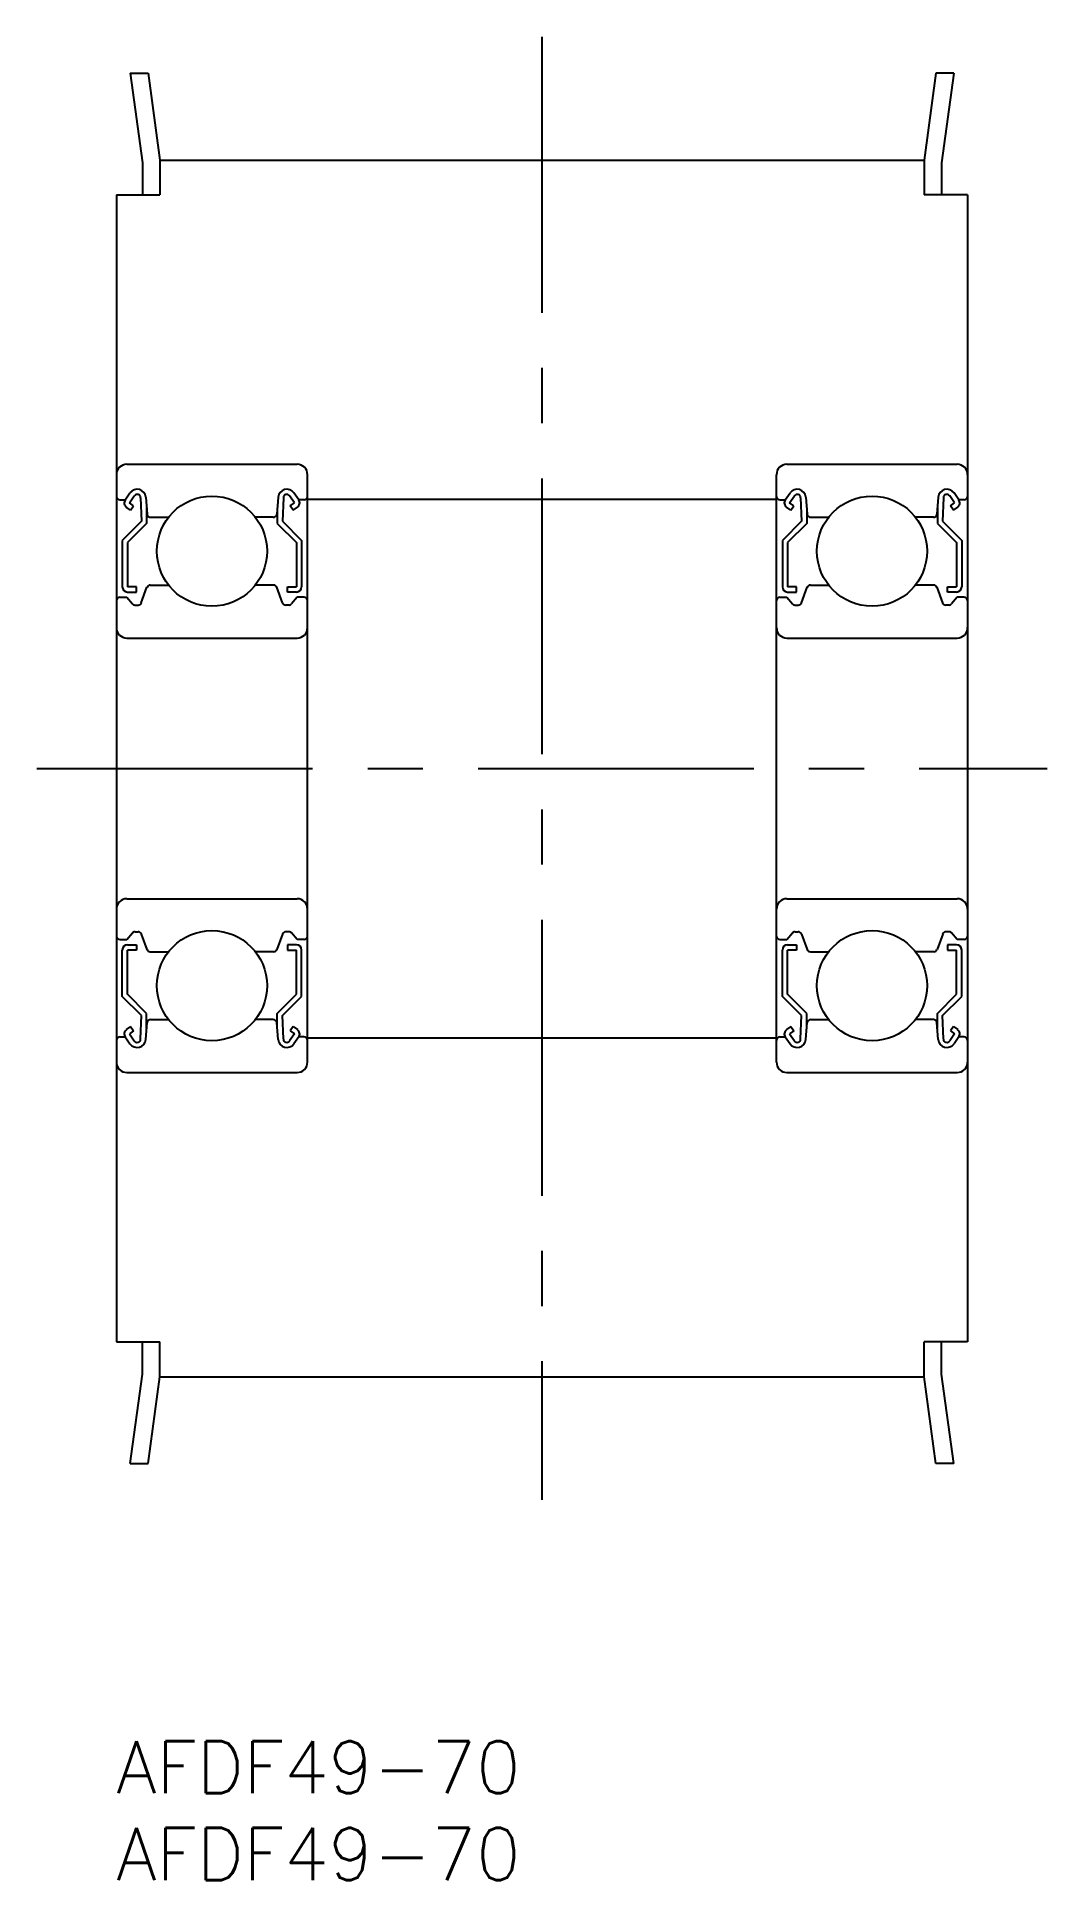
# Model space of a CAD drawing. Extents: x -5 to 54, y -8 to 98.
import ezdxf

# ---------------------------------------------------------------- set-up
doc = ezdxf.new("R2010")
doc.units = 0
doc.header["$LTSCALE"] = 0.5
doc.linetypes.add('CENTER', pattern=[50.8, 31.75, -6.35, 6.35, -6.35])
doc.layers.get('0').update_dxf_attribs({"linetype": 'CONTINUOUS'})
doc.layers.add('CENTER', color=1, linetype='CENTER')
doc.styles.get("Standard").update_dxf_attribs({"font": 'txt.shx', "height": 3, "bigfont": 'bigfont.shx'})

# ---------------------------------------------------------------- blocks, each defined once
blk = doc.blocks.new('*U10')
at = {"color": 7, "linetype": 'CONTINUOUS'}
blk.add_text('AFDF49-70', height=3, dxfattribs=at).set_placement((0, -3))
blk = doc.blocks.new('*U11')
at = {"color": 7, "linetype": 'CONTINUOUS'}
blk.add_text('AFDF49-70', height=3, dxfattribs=at).set_placement((0, -8))

msp = doc.modelspace()

# ---------------------------------------------------------------- linework, layer by layer
at = {"color": 7, "linetype": 'CONTINUOUS'}
for p, q in [((0.79, 95.97), (1.5, 90.82)), ((0.79, 95.97), (1.82, 95.97)), ((1.82, 95.97), (2.5, 90.97)), ((47.18, 95.97), (46.5, 90.97)), ((48.21, 95.97), (47.18, 95.97)), ((48.21, 95.97), (47.5, 90.82)), ((1.5, 90.82), (1.5, 88.97)), ((2.5, 90.97), (46.5, 90.97)), ((2.5, 90.97), (2.5, 88.97)), ((46.5, 90.97), (46.5, 88.97)), ((47.5, 90.82), (47.5, 88.97)), ((0, 88.97), (2.5, 88.97)), ((0, 88.97), (0, 22.97)), ((49, 88.97), (46.5, 88.97)), ((49, 88.97), (49, 22.97)), ((0.6, 73.47), (10.4, 73.47)), ((38.6, 73.47), (48.4, 73.47)), ((11, 39.07), (11, 72.87)), ((38, 39.07), (38, 72.87)), ((0.2, 71.42), (0.5, 71.42)), ((0.5, 71.42), (0.78, 71.82)), ((0.75, 71.25), (1.03, 71.65)), ((0.99, 71.08), (0.75, 71.25)), ((0.82, 70.83), (0.99, 71.08)), ((1.39, 71.54), (1.44, 70.19)), ((1.69, 71.57), (1.77, 70.6)), ((9.31, 71.57), (9.23, 70.6)), ((9.61, 71.54), (9.56, 70.19)), ((10.25, 71.25), (9.97, 71.65)), ((10.01, 71.08), (10.25, 71.25)), ((10.18, 70.83), (10.01, 71.08)), ((10.5, 71.42), (10.22, 71.82)), ((10.8, 71.42), (10.5, 71.42)), ((11, 71.47), (38, 71.47)), ((38.2, 71.42), (38.5, 71.42)), ((38.5, 71.42), (38.78, 71.82)), ((38.75, 71.25), (39.03, 71.65)), ((38.99, 71.08), (38.75, 71.25)), ((38.82, 70.83), (38.99, 71.08)), ((39.39, 71.54), (39.44, 70.19)), ((39.69, 71.57), (39.77, 70.6)), ((47.31, 71.57), (47.23, 70.6)), ((47.61, 71.54), (47.56, 70.19)), ((48.25, 71.25), (47.97, 71.65)), ((48.01, 71.08), (48.25, 71.25)), ((48.18, 70.83), (48.01, 71.08)), ((48.5, 71.42), (48.22, 71.82)), ((48.8, 71.42), (48.5, 71.42)), ((1.44, 70.19), (0.34, 69.09)), ((0.82, 70.83), (0.57, 71)), ((1.74, 70.07), (0.64, 68.97)), ((1.74, 70.94), (1.74, 70.07)), ((1.97, 70.42), (2.99, 70.42)), ((9.03, 70.42), (8.01, 70.42)), ((9.26, 70.94), (9.26, 70.07)), ((9.26, 70.07), (10.36, 68.97)), ((9.56, 70.19), (10.66, 69.09)), ((10.18, 70.83), (10.43, 71)), ((39.44, 70.19), (38.34, 69.09)), ((38.82, 70.83), (38.57, 71)), ((39.74, 70.07), (38.64, 68.97)), ((39.74, 70.94), (39.74, 70.07)), ((39.97, 70.42), (40.99, 70.42)), ((47.03, 70.42), (46.01, 70.42)), ((47.26, 70.94), (47.26, 70.07)), ((47.26, 70.07), (48.36, 68.97)), ((47.56, 70.19), (48.66, 69.09)), ((48.18, 70.83), (48.43, 71)), ((0.34, 69.09), (0.34, 66.42)), ((0.64, 68.97), (0.64, 66.42)), ((10.36, 68.97), (10.36, 66.42)), ((10.66, 69.09), (10.66, 66.42)), ((38.34, 69.09), (38.34, 66.42)), ((38.64, 68.97), (38.64, 66.42)), ((48.36, 68.97), (48.36, 66.42)), ((48.66, 69.09), (48.66, 66.42)), ((0.2, 65.82), (0.6, 65.82)), ((0.6, 65.82), (0.92, 65.44)), ((1.16, 66.42), (0.64, 66.42)), ((0.64, 66.12), (1.16, 66.12)), ((1.16, 66.12), (1.16, 66.42)), ((1.43, 65.5), (1.76, 66.39)), ((1.95, 66.52), (2.99, 66.52)), ((9.05, 66.52), (8.01, 66.52)), ((9.57, 65.5), (9.24, 66.39)), ((9.84, 66.42), (10.36, 66.42)), ((9.84, 66.12), (9.84, 66.42)), ((10.36, 66.12), (9.84, 66.12)), ((10.4, 65.82), (10.08, 65.44)), ((10.8, 65.82), (10.4, 65.82)), ((38.2, 65.82), (38.6, 65.82)), ((38.6, 65.82), (38.92, 65.44)), ((39.16, 66.42), (38.64, 66.42)), ((38.64, 66.12), (39.16, 66.12)), ((39.16, 66.12), (39.16, 66.42)), ((39.43, 65.5), (39.76, 66.39)), ((39.95, 66.52), (40.99, 66.52)), ((47.05, 66.52), (46.01, 66.52)), ((47.57, 65.5), (47.24, 66.39)), ((47.84, 66.42), (48.36, 66.42)), ((47.84, 66.12), (47.84, 66.42)), ((48.36, 66.12), (47.84, 66.12)), ((48.4, 65.82), (48.08, 65.44)), ((48.8, 65.82), (48.4, 65.82)), ((1.07, 65.37), (1.25, 65.37)), ((9.93, 65.37), (9.75, 65.37)), ((39.07, 65.37), (39.25, 65.37)), ((47.93, 65.37), (47.75, 65.37)), ((0.6, 63.47), (10.4, 63.47)), ((38.6, 63.47), (48.4, 63.47)), ((0.6, 48.47), (10.4, 48.47)), ((38.6, 48.47), (48.4, 48.47)), ((0, 47.72), (0, 47.72)), ((38, 47.72), (38, 47.72)), ((0.2, 46.12), (0.6, 46.12)), ((0.6, 46.12), (0.92, 46.5)), ((0.64, 45.82), (1.16, 45.82)), ((1.07, 46.57), (1.25, 46.57)), ((1.16, 45.82), (1.16, 45.52)), ((1.43, 46.44), (1.76, 45.55)), ((9.57, 46.44), (9.24, 45.55)), ((9.93, 46.57), (9.75, 46.57)), ((9.84, 45.82), (9.84, 45.52)), ((10.36, 45.82), (9.84, 45.82)), ((10.4, 46.12), (10.08, 46.5)), ((10.8, 46.12), (10.4, 46.12)), ((38.2, 46.12), (38.6, 46.12)), ((38.6, 46.12), (38.92, 46.5)), ((38.64, 45.82), (39.16, 45.82)), ((39.07, 46.57), (39.25, 46.57)), ((39.16, 45.82), (39.16, 45.52)), ((39.43, 46.44), (39.76, 45.55)), ((47.57, 46.44), (47.24, 45.55)), ((47.93, 46.57), (47.75, 46.57)), ((47.84, 45.82), (47.84, 45.52)), ((48.36, 45.82), (47.84, 45.82)), ((48.4, 46.12), (48.08, 46.5)), ((48.8, 46.12), (48.4, 46.12)), ((0.34, 42.85), (0.34, 45.52)), ((0.64, 42.97), (0.64, 45.52)), ((1.16, 45.52), (0.64, 45.52)), ((1.95, 45.42), (2.99, 45.42)), ((9.05, 45.42), (8.01, 45.42)), ((9.84, 45.52), (10.36, 45.52)), ((10.36, 42.97), (10.36, 45.52)), ((10.66, 42.85), (10.66, 45.52)), ((38.34, 42.85), (38.34, 45.52)), ((38.64, 42.97), (38.64, 45.52)), ((39.16, 45.52), (38.64, 45.52)), ((39.95, 45.42), (40.99, 45.42)), ((47.05, 45.42), (46.01, 45.42)), ((47.84, 45.52), (48.36, 45.52)), ((48.36, 42.97), (48.36, 45.52)), ((48.66, 42.85), (48.66, 45.52)), ((1.44, 41.75), (0.34, 42.85)), ((1.74, 41.87), (0.64, 42.97)), ((9.26, 41.87), (10.36, 42.97)), ((9.56, 41.75), (10.66, 42.85)), ((39.44, 41.75), (38.34, 42.85)), ((39.74, 41.87), (38.64, 42.97)), ((47.26, 41.87), (48.36, 42.97)), ((47.56, 41.75), (48.66, 42.85)), ((1.39, 40.4), (1.44, 41.75)), ((1.74, 41), (1.74, 41.87)), ((1.97, 41.52), (2.99, 41.52)), ((9.03, 41.52), (8.01, 41.52)), ((9.26, 41), (9.26, 41.87)), ((9.61, 40.4), (9.56, 41.75)), ((39.39, 40.4), (39.44, 41.75)), ((39.74, 41), (39.74, 41.87)), ((39.97, 41.52), (40.99, 41.52)), ((47.03, 41.52), (46.01, 41.52)), ((47.26, 41), (47.26, 41.87)), ((47.61, 40.4), (47.56, 41.75)), ((0.2, 40.52), (0.5, 40.52)), ((0.5, 40.52), (0.78, 40.12)), ((0.82, 41.11), (0.57, 40.94)), ((0.99, 40.87), (0.75, 40.69)), ((0.75, 40.69), (1.03, 40.29)), ((0.82, 41.11), (0.99, 40.87)), ((1.69, 40.37), (1.77, 41.34)), ((9.31, 40.37), (9.23, 41.34)), ((10.25, 40.69), (9.97, 40.29)), ((10.18, 41.11), (10.01, 40.87)), ((10.01, 40.87), (10.25, 40.69)), ((10.18, 41.11), (10.43, 40.94)), ((10.5, 40.52), (10.22, 40.12)), ((10.8, 40.52), (10.5, 40.52)), ((11, 40.47), (38, 40.47)), ((38.2, 40.52), (38.5, 40.52)), ((38.5, 40.52), (38.78, 40.12)), ((38.82, 41.11), (38.57, 40.94)), ((38.99, 40.87), (38.75, 40.69)), ((38.75, 40.69), (39.03, 40.29)), ((38.82, 41.11), (38.99, 40.87)), ((39.69, 40.37), (39.77, 41.34)), ((47.31, 40.37), (47.23, 41.34)), ((48.25, 40.69), (47.97, 40.29)), ((48.18, 41.11), (48.01, 40.87)), ((48.01, 40.87), (48.25, 40.69)), ((48.18, 41.11), (48.43, 40.94)), ((48.5, 40.52), (48.22, 40.12)), ((48.8, 40.52), (48.5, 40.52)), ((0.6, 38.47), (10.4, 38.47)), ((38.6, 38.47), (48.4, 38.47)), ((0, 22.97), (2.5, 22.97)), ((1.5, 21.12), (1.5, 22.97)), ((2.5, 20.97), (2.5, 22.97)), ((46.5, 20.97), (46.5, 22.97)), ((49, 22.97), (46.5, 22.97)), ((47.5, 21.12), (47.5, 22.97)), ((0.79, 15.97), (1.5, 21.12)), ((1.82, 15.97), (2.5, 20.97)), ((2.5, 20.97), (46.5, 20.97)), ((47.18, 15.97), (46.5, 20.97)), ((48.21, 15.97), (47.5, 21.12)), ((0.79, 15.97), (1.82, 15.97)), ((48.21, 15.97), (47.18, 15.97))]:
    msp.add_line(p, q, dxfattribs=at)
for centre in [(5.5, 68.47), (43.5, 68.47), (5.5, 43.47), (43.5, 43.47)]:
    msp.add_circle(centre, 3.17, dxfattribs=at)
for centre, radius, start, end in [((0.6, 72.87), 0.6, 90, 180), ((10.4, 72.87), 0.6, 0, 90), ((38.6, 72.87), 0.6, 90, 180), ((48.4, 72.87), 0.6, 0, 90), ((0.2, 71.62), 0.2, 180, 270), ((0.75, 71.25), 0.3, 144.9356, 235.0377), ((1.19, 71.53), 0.5, 5.065, 144.9356), ((1.19, 71.54), 0.2, 2.1312, 144.9367), ((9.81, 71.53), 0.5, 35.0644, 174.935), ((9.81, 71.54), 0.2, 35.0633, 177.8688), ((10.25, 71.25), 0.3, 304.9623, 35.0644), ((10.8, 71.62), 0.2, 270, 0), ((38.2, 71.62), 0.2, 180, 270), ((38.75, 71.25), 0.3, 144.9356, 235.0377), ((39.19, 71.53), 0.5, 5.065, 144.9356), ((39.19, 71.54), 0.2, 2.1312, 144.9367), ((47.81, 71.53), 0.5, 35.0644, 174.935), ((47.81, 71.54), 0.2, 35.0633, 177.8688), ((48.25, 71.25), 0.3, 304.9623, 35.0644), ((48.8, 71.62), 0.2, 270, 0), ((1.97, 70.62), 0.2, 185.065, 270), ((9.03, 70.62), 0.2, 270, 354.935), ((39.97, 70.62), 0.2, 185.065, 270), ((47.03, 70.62), 0.2, 270, 354.935), ((0.2, 65.62), 0.2, 90, 180), ((0.64, 66.42), 0.3, 180, 270), ((1.95, 66.32), 0.2, 90, 159.9703), ((9.05, 66.32), 0.2, 20.0297, 90), ((10.36, 66.42), 0.3, 270, 0), ((10.8, 65.62), 0.2, 0, 90), ((38.2, 65.62), 0.2, 90, 180), ((38.64, 66.42), 0.3, 180, 270), ((39.95, 66.32), 0.2, 90, 159.9703), ((47.05, 66.32), 0.2, 20.0297, 90), ((48.36, 66.42), 0.3, 270, 0), ((48.8, 65.62), 0.2, 0, 90), ((1.07, 65.57), 0.2, 219.997, 270), ((1.25, 65.57), 0.2, 270, 339.9703), ((9.75, 65.57), 0.2, 200.0297, 270), ((9.93, 65.57), 0.2, 270, 320.003), ((39.07, 65.57), 0.2, 219.997, 270), ((39.25, 65.57), 0.2, 270, 339.9703), ((47.75, 65.57), 0.2, 200.0297, 270), ((47.93, 65.57), 0.2, 270, 320.003), ((0.6, 64.07), 0.6, 180, 270), ((10.4, 64.07), 0.6, 270, 0), ((38.6, 64.07), 0.6, 180, 270), ((48.4, 64.07), 0.6, 270, 0), ((0.6, 47.87), 0.6, 90, 180), ((10.4, 47.87), 0.6, 0, 90), ((38.6, 47.87), 0.6, 90, 180), ((48.4, 47.87), 0.6, 0, 90), ((0.2, 46.32), 0.2, 180, 270), ((0.64, 45.52), 0.3, 90, 180), ((1.07, 46.37), 0.2, 90, 140.003), ((1.25, 46.37), 0.2, 20.0297, 90), ((9.75, 46.37), 0.2, 90, 159.9703), ((9.93, 46.37), 0.2, 39.997, 90), ((10.36, 45.52), 0.3, 0, 90), ((10.8, 46.32), 0.2, 270, 0), ((38.2, 46.32), 0.2, 180, 270), ((38.64, 45.52), 0.3, 90, 180), ((39.07, 46.37), 0.2, 90, 140.003), ((39.25, 46.37), 0.2, 20.0297, 90), ((47.75, 46.37), 0.2, 90, 159.9703), ((47.93, 46.37), 0.2, 39.997, 90), ((48.36, 45.52), 0.3, 0, 90), ((48.8, 46.32), 0.2, 270, 0), ((1.95, 45.62), 0.2, 200.0297, 270), ((9.05, 45.62), 0.2, 270, 339.9703), ((39.95, 45.62), 0.2, 200.0297, 270), ((47.05, 45.62), 0.2, 270, 339.9703), ((1.97, 41.32), 0.2, 90, 174.935), ((9.03, 41.32), 0.2, 5.065, 90), ((39.97, 41.32), 0.2, 90, 174.935), ((47.03, 41.32), 0.2, 5.065, 90), ((0.2, 40.32), 0.2, 90, 180), ((0.75, 40.69), 0.3, 124.9623, 215.0644), ((1.19, 40.41), 0.5, 215.0644, 354.935), ((1.19, 40.4), 0.2, 215.0633, 357.8688), ((9.81, 40.41), 0.5, 185.065, 324.9356), ((9.81, 40.4), 0.2, 182.1312, 324.9367), ((10.25, 40.69), 0.3, 324.9356, 55.0377), ((10.8, 40.32), 0.2, 0, 90), ((38.2, 40.32), 0.2, 90, 180), ((38.75, 40.69), 0.3, 124.9623, 215.0644), ((39.19, 40.41), 0.5, 215.0644, 354.935), ((39.19, 40.4), 0.2, 215.0633, 357.8688), ((47.81, 40.41), 0.5, 185.065, 324.9356), ((47.81, 40.4), 0.2, 182.1312, 324.9367), ((48.25, 40.69), 0.3, 324.9356, 55.0377), ((48.8, 40.32), 0.2, 0, 90), ((0.6, 39.07), 0.6, 180, 270), ((10.4, 39.07), 0.6, 270, 0), ((38.6, 39.07), 0.6, 180, 270), ((48.4, 39.07), 0.6, 270, 0)]:
    msp.add_arc(centre, radius, start, end, dxfattribs=at)
at = {"layer": 'CENTER', "color": 1, "linetype": 'CENTER'}
for p, q in [((24.5, 98.06), (24.5, 13.88)), ((-4.58, 55.97), (53.58, 55.97))]:
    msp.add_line(p, q, dxfattribs=at)

# ---------------------------------------------------------------- block references
at = {"color": 7, "linetype": 'CONTINUOUS'}
for name in ['*U10', '*U11']:
    msp.add_blockref(name, (0, 0), dxfattribs=at)

doc.saveas('drawing.dxf')
